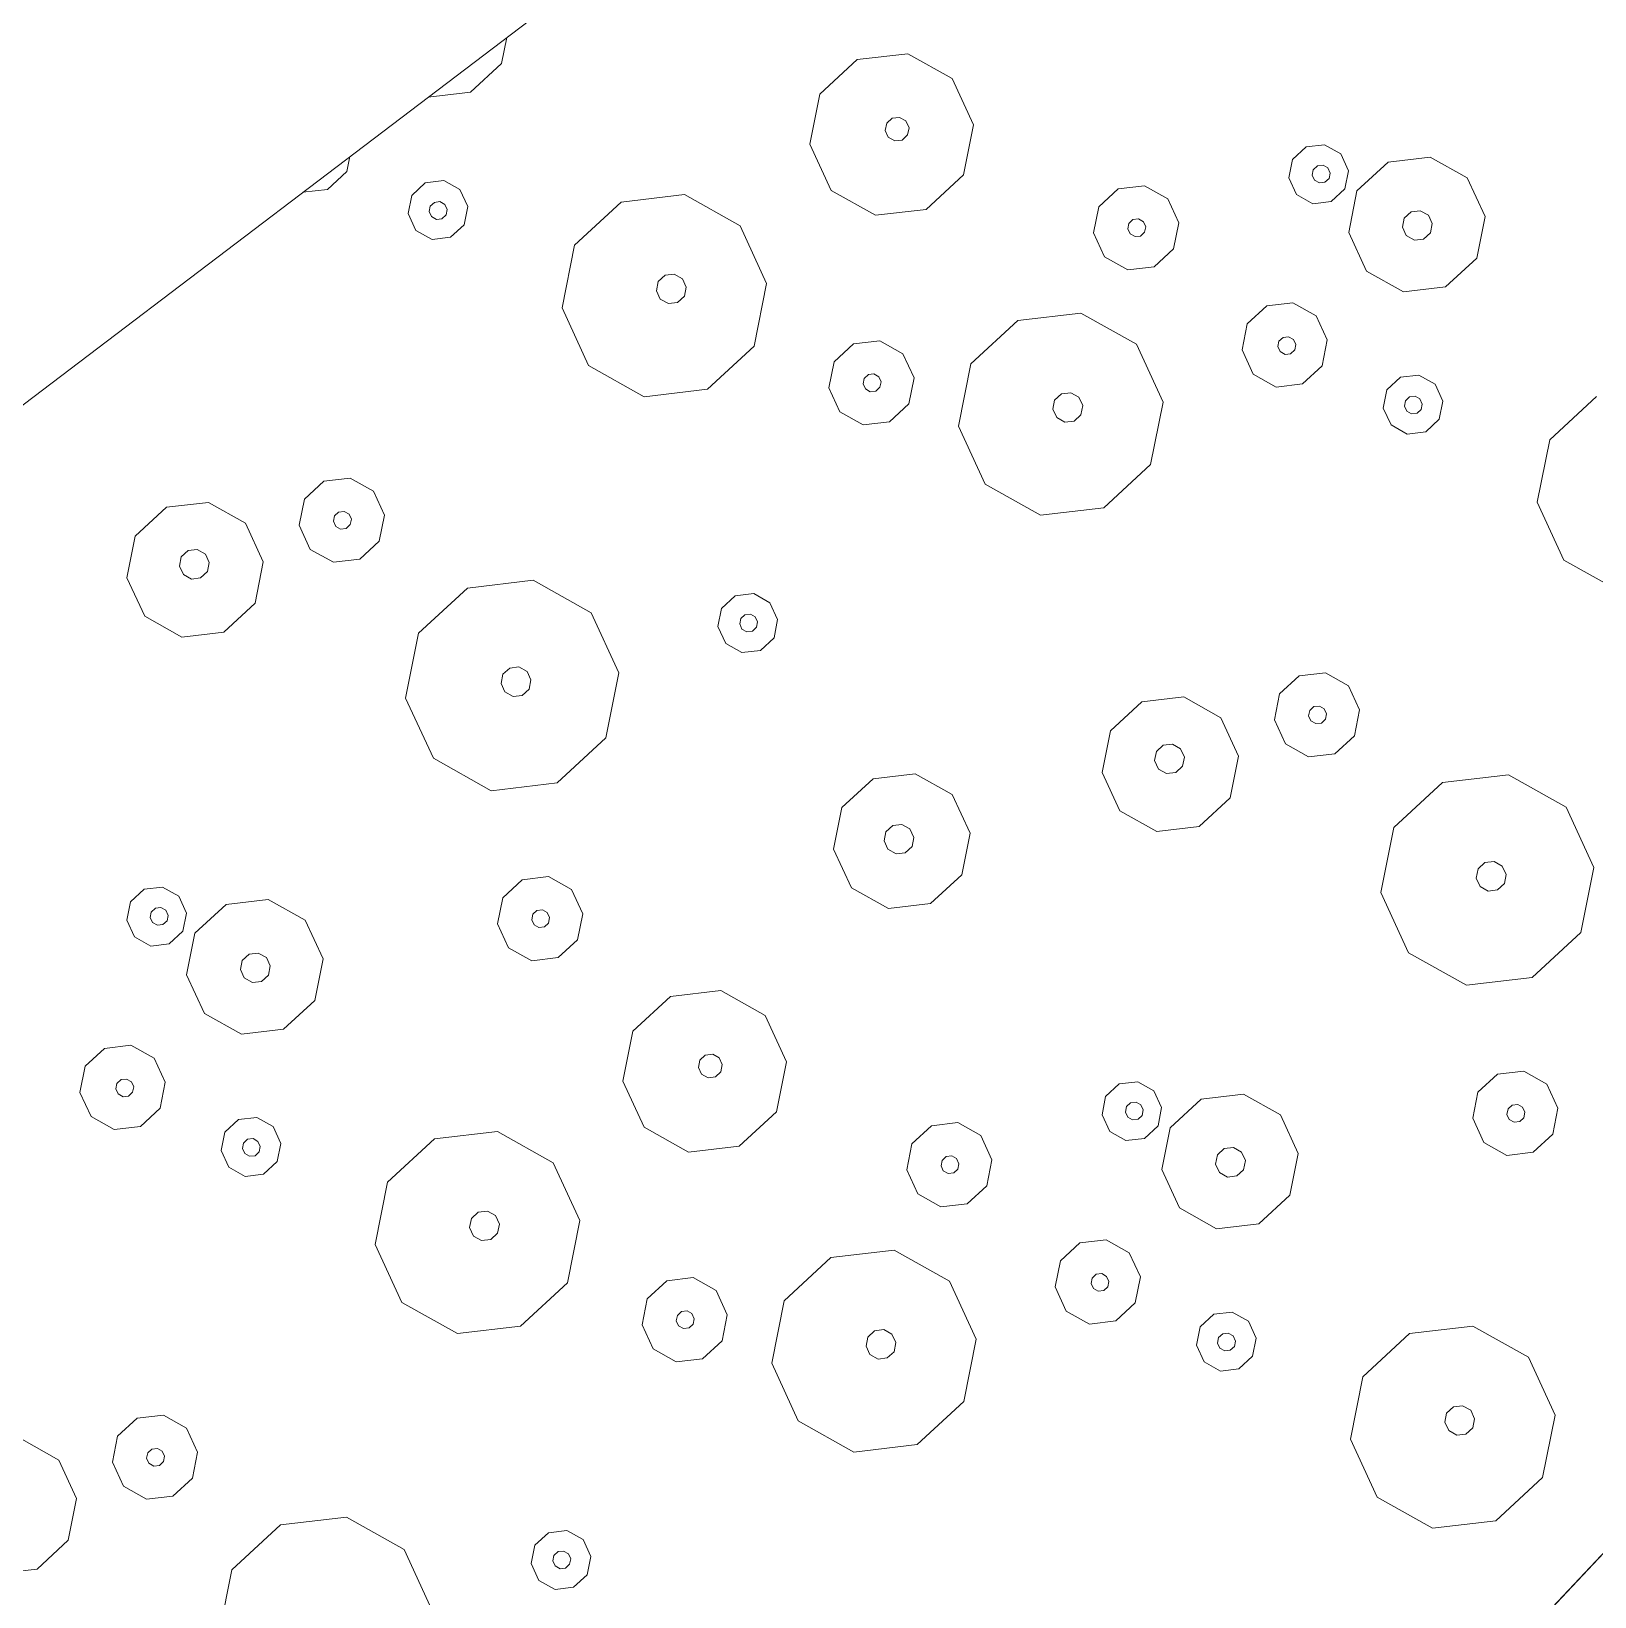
# Model space of a CAD drawing. Header units: metres. Extents: x -2858 to 512, y -1995 to 1252.
# Drawn here: x -555.323 to -552.408, y 358.531 to 361.448 of the extents above; entities that cross this region are included whole.
import ezdxf

# ---------------------------------------------------------------- set-up
doc = ezdxf.new("R2010")
doc.units = ezdxf.units.M
doc.layers.add('Calque commun', color=7, linetype='Continuous')

# ---------------------------------------------------------------- blocks, each defined once
blk = doc.blocks.new('pattern')
at = {"layer": 'Calque commun', "color": 54, "linetype": 'Continuous', "lineweight": 9}
for p, q in [((95.617, 105.4217), (95.7192, 105.482)), ((95.7192, 105.482), (95.8373, 105.4708)), ((95.8373, 105.4708), (95.9263, 105.3922)), ((95.5698, 105.3128), (95.617, 105.4217)), ((95.9263, 105.3922), (95.9521, 105.2764)), ((95.5956, 105.197), (95.5698, 105.3128)), ((95.7151, 105.2986), (95.722, 105.3145)), ((95.722, 105.3145), (95.7369, 105.3233)), ((95.7369, 105.3233), (95.7541, 105.3216)), ((95.7541, 105.3216), (95.7671, 105.3102)), ((95.7189, 105.2817), (95.7151, 105.2986)), ((95.7708, 105.2933), (95.764, 105.2774)), ((95.7671, 105.3102), (95.7708, 105.2933)), ((95.7318, 105.2703), (95.7189, 105.2817)), ((95.7491, 105.2686), (95.7318, 105.2703)), ((95.764, 105.2774), (95.7491, 105.2686)), ((95.9521, 105.2764), (95.9049, 105.1675)), ((95.6846, 105.1185), (95.5956, 105.197)), ((95.9049, 105.1675), (95.8027, 105.1072)), ((95.8027, 105.1072), (95.6846, 105.1185)), ((95.1874, 105.0443), (95.2299, 105.0695)), ((95.2299, 105.0695), (95.2792, 105.0648)), ((95.2792, 105.0648), (95.3162, 105.032)), ((95.1677, 104.999), (95.1874, 105.0443)), ((95.3162, 105.032), (95.327, 104.9838)), ((95.1784, 104.9507), (95.1677, 104.999)), ((95.2299, 104.9938), (95.234, 105.0034)), ((95.2321, 104.9837), (95.2299, 104.9938)), ((95.234, 105.0034), (95.243, 105.0086)), ((95.243, 105.0086), (95.2533, 105.0077)), ((95.2533, 105.0077), (95.2611, 105.0008)), ((95.2611, 105.0008), (95.2633, 104.9906)), ((95.2399, 104.9768), (95.2321, 104.9837)), ((95.2503, 104.9758), (95.2399, 104.9768)), ((95.2592, 104.9811), (95.2503, 104.9758)), ((95.2633, 104.9906), (95.2592, 104.9811)), ((95.327, 104.9838), (95.3073, 104.9384)), ((95.2155, 104.918), (95.1784, 104.9507)), ((95.3073, 104.9384), (95.2647, 104.9133)), ((95.2647, 104.9133), (95.2155, 104.918)), ((95.8679, 104.879), (95.8817, 104.9107)), ((95.8817, 104.9107), (95.9115, 104.9283)), ((95.9115, 104.9283), (95.9459, 104.9251)), ((95.9459, 104.9251), (95.9719, 104.9022)), ((95.8754, 104.8452), (95.8679, 104.879)), ((95.9073, 104.8762), (95.9115, 104.8858)), ((95.9096, 104.8661), (95.9073, 104.8762)), ((95.9115, 104.8858), (95.9204, 104.891)), ((95.9204, 104.891), (95.9308, 104.8901)), ((95.9308, 104.8901), (95.9385, 104.8832)), ((95.9385, 104.8832), (95.9408, 104.8731)), ((95.9719, 104.9022), (95.9794, 104.8684)), ((94.8083, 104.7951), (94.9148, 104.858)), ((94.9148, 104.858), (95.0378, 104.8463)), ((95.0378, 104.8463), (95.1305, 104.7644)), ((95.9014, 104.8223), (95.8754, 104.8452)), ((95.9174, 104.8592), (95.9096, 104.8661)), ((95.9277, 104.8582), (95.9174, 104.8592)), ((95.9367, 104.8635), (95.9277, 104.8582)), ((95.9408, 104.8731), (95.9367, 104.8635)), ((95.9794, 104.8684), (95.9656, 104.8366)), ((95.9358, 104.819), (95.9014, 104.8223)), ((95.9656, 104.8366), (95.9358, 104.819)), ((94.7591, 104.6817), (94.8083, 104.7951)), ((95.1305, 104.7644), (95.1573, 104.6438)), ((95.5729, 104.7397), (95.6411, 104.7799)), ((95.6411, 104.7799), (95.7198, 104.7724)), ((95.7198, 104.7724), (95.7791, 104.7201)), ((95.5415, 104.6671), (95.5729, 104.7397)), ((95.7791, 104.7201), (95.7963, 104.6428)), ((94.786, 104.5611), (94.7591, 104.6817)), ((94.9204, 104.666), (94.9272, 104.6819)), ((94.9272, 104.6819), (94.9421, 104.6907)), ((94.9421, 104.6907), (94.9594, 104.689)), ((94.9594, 104.689), (94.9724, 104.6776)), ((94.9724, 104.6776), (94.9761, 104.6607)), ((95.6417, 104.6594), (95.6486, 104.6753)), ((95.6486, 104.6753), (95.6635, 104.6841)), ((95.6635, 104.6841), (95.6807, 104.6825)), ((95.6807, 104.6825), (95.6937, 104.671)), ((95.6937, 104.671), (95.6975, 104.6541)), ((95.921, 104.6287), (95.9407, 104.6741)), ((95.9407, 104.6741), (95.9832, 104.6992)), ((95.9832, 104.6992), (96.0325, 104.6945)), ((96.0325, 104.6945), (96.0695, 104.6618)), ((94.9241, 104.6491), (94.9204, 104.666)), ((94.9371, 104.6376), (94.9241, 104.6491)), ((94.9692, 104.6448), (94.9543, 104.636)), ((94.9761, 104.6607), (94.9692, 104.6448)), ((95.1573, 104.6438), (95.1082, 104.5304)), ((95.5587, 104.5899), (95.5415, 104.6671)), ((95.6455, 104.6425), (95.6417, 104.6594)), ((95.6584, 104.6311), (95.6455, 104.6425)), ((95.6975, 104.6541), (95.6906, 104.6382)), ((95.7963, 104.6428), (95.7649, 104.5703)), ((95.986, 104.636), (95.995, 104.6413)), ((95.995, 104.6413), (96.0053, 104.6403)), ((96.0695, 104.6618), (96.0803, 104.6135)), ((94.9543, 104.636), (94.9371, 104.6376)), ((95.6757, 104.6294), (95.6584, 104.6311)), ((95.6906, 104.6382), (95.6757, 104.6294)), ((95.9318, 104.5804), (95.921, 104.6287)), ((95.9819, 104.6265), (95.986, 104.636)), ((95.9842, 104.6164), (95.9819, 104.6265)), ((95.9919, 104.6095), (95.9842, 104.6164)), ((96.0112, 104.6138), (96.0023, 104.6085)), ((96.0053, 104.6403), (96.0131, 104.6335)), ((96.0154, 104.6233), (96.0112, 104.6138)), ((96.0131, 104.6335), (96.0154, 104.6233)), ((96.0803, 104.6135), (96.0606, 104.5682)), ((95.618, 104.5375), (95.5587, 104.5899)), ((96.0023, 104.6085), (95.9919, 104.6095)), ((96.2311, 104.5233), (96.3332, 104.5836)), ((96.3332, 104.5836), (96.4514, 104.5723)), ((94.8787, 104.4793), (94.786, 104.5611)), ((95.7649, 104.5703), (95.6967, 104.53)), ((95.9688, 104.5477), (95.9318, 104.5804)), ((96.0606, 104.5682), (96.018, 104.543)), ((96.4514, 104.5723), (96.5403, 104.4938)), ((95.1082, 104.5304), (95.0017, 104.4675)), ((95.6967, 104.53), (95.618, 104.5375)), ((96.018, 104.543), (95.9688, 104.5477)), ((95.6793, 104.4932), (95.7091, 104.5108)), ((95.7091, 104.5108), (95.7435, 104.5075)), ((95.7435, 104.5075), (95.7695, 104.4846)), ((96.1838, 104.4144), (96.2311, 104.5233)), ((94.3931, 104.487), (94.4189, 104.3712)), ((95.0017, 104.4675), (94.8787, 104.4793)), ((95.6655, 104.4615), (95.6793, 104.4932)), ((95.7012, 104.4611), (95.7053, 104.4706)), ((95.7053, 104.4706), (95.7142, 104.4759)), ((95.7142, 104.4759), (95.7246, 104.4749)), ((95.7246, 104.4749), (95.7323, 104.468)), ((95.7323, 104.468), (95.7346, 104.4579)), ((95.7695, 104.4846), (95.777, 104.4508)), ((96.5403, 104.4938), (96.5661, 104.378)), ((95.673, 104.4277), (95.6655, 104.4615)), ((95.7034, 104.451), (95.7012, 104.4611)), ((95.7112, 104.4441), (95.7034, 104.451)), ((95.7215, 104.4431), (95.7112, 104.4441)), ((95.7305, 104.4484), (95.7215, 104.4431)), ((95.7346, 104.4579), (95.7305, 104.4484)), ((95.777, 104.4508), (95.7632, 104.4191)), ((95.699, 104.4048), (95.673, 104.4277)), ((95.7632, 104.4191), (95.7334, 104.4015)), ((96.2096, 104.2986), (96.1838, 104.4144)), ((96.3291, 104.4002), (96.336, 104.4161)), ((96.336, 104.4161), (96.3509, 104.4249)), ((96.3509, 104.4249), (96.3681, 104.4232)), ((96.3681, 104.4232), (96.3811, 104.4118)), ((96.3811, 104.4118), (96.3849, 104.3949)), ((95.7334, 104.4015), (95.699, 104.4048)), ((96.3329, 104.3833), (96.3291, 104.4002)), ((96.3459, 104.3718), (96.3329, 104.3833)), ((96.378, 104.379), (96.3631, 104.3702)), ((96.3849, 104.3949), (96.378, 104.379)), ((94.4189, 104.3712), (94.3717, 104.2623)), ((96.3631, 104.3702), (96.3459, 104.3718)), ((96.5661, 104.378), (96.5189, 104.2691)), ((95.9429, 104.2769), (95.9626, 104.3222)), ((95.9626, 104.3222), (96.0052, 104.3474)), ((96.0052, 104.3474), (96.0544, 104.3427)), ((96.0544, 104.3427), (96.0915, 104.3099)), ((94.8807, 104.2736), (94.9233, 104.2987)), ((94.9233, 104.2987), (94.9725, 104.294)), ((94.9725, 104.294), (95.0096, 104.2613)), ((96.0915, 104.3099), (96.1022, 104.2617)), ((96.2986, 104.22), (96.2096, 104.2986)), ((94.3717, 104.2623), (94.2695, 104.202)), ((94.861, 104.2282), (94.8807, 104.2736)), ((95.9537, 104.2286), (95.9429, 104.2769)), ((96.0051, 104.2717), (96.0093, 104.2813)), ((96.0074, 104.2616), (96.0051, 104.2717)), ((96.0093, 104.2813), (96.0182, 104.2865)), ((96.0182, 104.2865), (96.0285, 104.2856)), ((96.0285, 104.2856), (96.0363, 104.2787)), ((96.0386, 104.2685), (96.0344, 104.259)), ((96.0363, 104.2787), (96.0386, 104.2685)), ((96.1022, 104.2617), (96.0825, 104.2163)), ((96.5189, 104.2691), (96.4167, 104.2088)), ((97.0123, 104.2583), (97.0421, 104.2759)), ((97.0421, 104.2759), (97.0765, 104.2726)), ((97.0765, 104.2726), (97.1025, 104.2497)), ((94.9232, 104.2231), (94.9274, 104.2326)), ((94.9274, 104.2326), (94.9363, 104.2379)), ((94.9363, 104.2379), (94.9466, 104.2369)), ((94.9466, 104.2369), (94.9544, 104.23)), ((95.0096, 104.2613), (95.0203, 104.213)), ((96.0152, 104.2547), (96.0074, 104.2616)), ((96.0255, 104.2537), (96.0152, 104.2547)), ((96.0344, 104.259), (96.0255, 104.2537)), ((96.9985, 104.2266), (97.0123, 104.2583)), ((97.0363, 104.2237), (97.0404, 104.2332)), ((97.0404, 104.2332), (97.0494, 104.2385)), ((97.0494, 104.2385), (97.0597, 104.2375)), ((97.0597, 104.2375), (97.0675, 104.2307)), ((97.1025, 104.2497), (97.11, 104.2159)), ((94.2695, 104.202), (94.1514, 104.2133)), ((94.8718, 104.1799), (94.861, 104.2282)), ((94.9255, 104.213), (94.9232, 104.2231)), ((94.9333, 104.2061), (94.9255, 104.213)), ((94.9436, 104.2051), (94.9333, 104.2061)), ((94.9526, 104.2104), (94.9436, 104.2051)), ((94.9567, 104.2199), (94.9526, 104.2104)), ((94.9544, 104.23), (94.9567, 104.2199)), ((95.0203, 104.213), (95.0007, 104.1677)), ((95.0958, 104.1632), (95.1639, 104.2034)), ((95.1639, 104.2034), (95.2426, 104.1959)), ((95.9907, 104.1959), (95.9537, 104.2286)), ((96.0825, 104.2163), (96.04, 104.1912)), ((96.4167, 104.2088), (96.2986, 104.22)), ((97.006, 104.1928), (96.9985, 104.2266)), ((97.0386, 104.2136), (97.0363, 104.2237)), ((97.0463, 104.2067), (97.0386, 104.2136)), ((97.0567, 104.2057), (97.0463, 104.2067)), ((97.0656, 104.211), (97.0567, 104.2057)), ((97.0697, 104.2205), (97.0656, 104.211)), ((97.0675, 104.2307), (97.0697, 104.2205)), ((97.11, 104.2159), (97.0962, 104.1842)), ((94.9089, 104.1472), (94.8718, 104.1799)), ((95.2426, 104.1959), (95.3019, 104.1436)), ((96.04, 104.1912), (95.9907, 104.1959)), ((97.032, 104.1699), (97.006, 104.1928)), ((97.0962, 104.1842), (97.0664, 104.1666)), ((94.9581, 104.1425), (94.9089, 104.1472)), ((95.0007, 104.1677), (94.9581, 104.1425)), ((95.0643, 104.0906), (95.0958, 104.1632)), ((96.4872, 104.1019), (96.5069, 104.1472)), ((96.5069, 104.1472), (96.5495, 104.1724)), ((96.5495, 104.1724), (96.5987, 104.1677)), ((96.5987, 104.1677), (96.6358, 104.135)), ((97.0664, 104.1666), (97.032, 104.1699)), ((95.3019, 104.1436), (95.3191, 104.0664)), ((96.6358, 104.135), (96.6465, 104.0867)), ((95.0815, 104.0134), (95.0643, 104.0906)), ((95.1573, 104.0733), (95.1642, 104.0891)), ((95.1642, 104.0891), (95.1791, 104.0979)), ((95.1791, 104.0979), (95.1963, 104.0963)), ((95.1963, 104.0963), (95.2093, 104.0848)), ((96.498, 104.0536), (96.4872, 104.1019)), ((96.5494, 104.0968), (96.5536, 104.1063)), ((96.5517, 104.0866), (96.5494, 104.0968)), ((96.5595, 104.0798), (96.5517, 104.0866)), ((96.5536, 104.1063), (96.5625, 104.1116)), ((96.5625, 104.1116), (96.5728, 104.1106)), ((96.5728, 104.1106), (96.5806, 104.1037)), ((96.5829, 104.0936), (96.5788, 104.0841)), ((96.5806, 104.1037), (96.5829, 104.0936)), ((96.6465, 104.0867), (96.6269, 104.0413)), ((97.2348, 103.9906), (97.284, 104.104)), ((95.161, 104.0564), (95.1573, 104.0733)), ((95.213, 104.0679), (95.2062, 104.0521)), ((95.2093, 104.0848), (95.213, 104.0679)), ((95.3191, 104.0664), (95.2877, 103.9938)), ((96.5698, 104.0788), (96.5595, 104.0798)), ((96.5788, 104.0841), (96.5698, 104.0788)), ((95.174, 104.0449), (95.161, 104.0564)), ((95.1913, 104.0433), (95.174, 104.0449)), ((95.2062, 104.0521), (95.1913, 104.0433)), ((96.5351, 104.0209), (96.498, 104.0536)), ((96.6269, 104.0413), (96.5843, 104.0162)), ((94.3347, 103.9738), (94.3485, 104.0055)), ((94.3485, 104.0055), (94.3783, 104.0231)), ((94.3783, 104.0231), (94.4128, 104.0199)), ((94.4128, 104.0199), (94.4387, 103.997)), ((95.1408, 103.9611), (95.0815, 104.0134)), ((96.5843, 104.0162), (96.5351, 104.0209)), ((94.3423, 103.94), (94.3347, 103.9738)), ((94.3742, 103.971), (94.3783, 103.9806)), ((94.3764, 103.9609), (94.3742, 103.971)), ((94.3783, 103.9806), (94.3872, 103.9858)), ((94.3872, 103.9858), (94.3976, 103.9849)), ((94.3976, 103.9849), (94.4054, 103.978)), ((94.4054, 103.978), (94.4076, 103.9679)), ((94.4387, 103.997), (94.4462, 103.9632)), ((95.2877, 103.9938), (95.2196, 103.9536)), ((97.2617, 103.8699), (97.2348, 103.9906)), ((94.3842, 103.954), (94.3764, 103.9609)), ((94.3946, 103.953), (94.3842, 103.954)), ((94.4035, 103.9583), (94.3946, 103.953)), ((94.4076, 103.9679), (94.4035, 103.9583)), ((94.4462, 103.9632), (94.4325, 103.9314)), ((95.2196, 103.9536), (95.1408, 103.9611)), ((96.082, 103.9153), (96.1637, 103.9635)), ((96.1637, 103.9635), (96.2582, 103.9545)), ((96.2582, 103.9545), (96.3294, 103.8917)), ((94.3682, 103.9171), (94.3423, 103.94)), ((94.4027, 103.9138), (94.3682, 103.9171)), ((94.4325, 103.9314), (94.4027, 103.9138)), ((95.5363, 103.8856), (95.6045, 103.9259)), ((95.6045, 103.9259), (95.6832, 103.9184)), ((95.6832, 103.9184), (95.7425, 103.866)), ((96.0442, 103.8282), (96.082, 103.9153)), ((95.5049, 103.8131), (95.5363, 103.8856)), ((96.3294, 103.8917), (96.35, 103.799)), ((96.5595, 103.8253), (96.6617, 103.8857)), ((96.6617, 103.8857), (96.7798, 103.8744)), ((94.0398, 103.8345), (94.1079, 103.8747)), ((94.1079, 103.8747), (94.1866, 103.8672)), ((94.1866, 103.8672), (94.2459, 103.8149)), ((95.7425, 103.866), (95.7597, 103.7888)), ((96.7798, 103.8744), (96.8688, 103.7959)), ((97.3544, 103.7881), (97.2617, 103.8699)), ((94.0083, 103.7619), (94.0398, 103.8345)), ((96.0648, 103.7355), (96.0442, 103.8282)), ((96.1604, 103.8168), (96.1659, 103.8295)), ((96.1659, 103.8295), (96.1779, 103.8365)), ((96.1779, 103.8365), (96.1917, 103.8352)), ((96.1917, 103.8352), (96.202, 103.8261)), ((96.202, 103.8261), (96.205, 103.8125)), ((96.5123, 103.7165), (96.5595, 103.8253)), ((97.5838, 103.8392), (97.4774, 103.7764)), ((94.2459, 103.8149), (94.2631, 103.7376)), ((95.5221, 103.7358), (95.5049, 103.8131)), ((95.6053, 103.7972), (95.6122, 103.8131)), ((95.6091, 103.7803), (95.6053, 103.7972)), ((95.6122, 103.8131), (95.6271, 103.8219)), ((95.6271, 103.8219), (95.6443, 103.8202)), ((95.6443, 103.8202), (95.6573, 103.8088)), ((95.6573, 103.8088), (95.661, 103.7919)), ((96.1634, 103.8033), (96.1604, 103.8168)), ((96.1738, 103.7941), (96.1634, 103.8033)), ((96.1995, 103.7998), (96.1876, 103.7928)), ((96.205, 103.8125), (96.1995, 103.7998)), ((96.35, 103.799), (96.3123, 103.7119)), ((96.8688, 103.7959), (96.8946, 103.68)), ((94.1085, 103.7542), (94.1154, 103.7701)), ((94.1154, 103.7701), (94.1303, 103.7789)), ((94.1303, 103.7789), (94.1475, 103.7773)), ((94.1475, 103.7773), (94.1605, 103.7658)), ((94.1605, 103.7658), (94.1643, 103.7489)), ((94.3878, 103.7235), (94.4075, 103.7689)), ((94.4075, 103.7689), (94.4501, 103.794)), ((94.4501, 103.794), (94.4993, 103.7893)), ((94.4993, 103.7893), (94.5364, 103.7566)), ((95.622, 103.7689), (95.6091, 103.7803)), ((95.6393, 103.7672), (95.622, 103.7689)), ((95.6542, 103.776), (95.6393, 103.7672)), ((95.661, 103.7919), (95.6542, 103.776)), ((95.7597, 103.7888), (95.7282, 103.7162)), ((96.1876, 103.7928), (96.1738, 103.7941)), ((97.4774, 103.7764), (97.3544, 103.7881)), ((94.0255, 103.6847), (94.0083, 103.7619)), ((94.1123, 103.7374), (94.1085, 103.7542)), ((94.1253, 103.7259), (94.1123, 103.7374)), ((94.1643, 103.7489), (94.1574, 103.733)), ((94.2631, 103.7376), (94.2317, 103.6651)), ((94.5364, 103.7566), (94.5471, 103.7083)), ((94.1425, 103.7243), (94.1253, 103.7259)), ((94.1574, 103.733), (94.1425, 103.7243)), ((94.3986, 103.6752), (94.3878, 103.7235)), ((94.4487, 103.7213), (94.4529, 103.7308)), ((94.451, 103.7112), (94.4487, 103.7213)), ((94.4588, 103.7043), (94.451, 103.7112)), ((94.4529, 103.7308), (94.4618, 103.7361)), ((94.4618, 103.7361), (94.4721, 103.7351)), ((94.478, 103.7086), (94.4691, 103.7033)), ((94.4721, 103.7351), (94.4799, 103.7283)), ((94.4822, 103.7181), (94.478, 103.7086)), ((94.4799, 103.7283), (94.4822, 103.7181)), ((94.5471, 103.7083), (94.5274, 103.663)), ((95.5814, 103.6835), (95.5221, 103.7358)), ((95.7282, 103.7162), (95.6601, 103.676)), ((96.136, 103.6727), (96.0648, 103.7355)), ((96.3123, 103.7119), (96.2305, 103.6637)), ((96.5381, 103.6006), (96.5123, 103.7165)), ((96.6576, 103.7022), (96.6645, 103.7181)), ((96.6645, 103.7181), (96.6794, 103.7269)), ((96.6794, 103.7269), (96.6966, 103.7253)), ((96.6966, 103.7253), (96.7096, 103.7138)), ((96.7096, 103.7138), (96.7133, 103.6969)), ((94.0848, 103.6323), (94.0255, 103.6847)), ((94.4691, 103.7033), (94.4588, 103.7043)), ((94.6979, 103.6181), (94.8001, 103.6784)), ((94.8001, 103.6784), (94.9182, 103.6671)), ((95.6601, 103.676), (95.5814, 103.6835)), ((96.6614, 103.6854), (96.6576, 103.7022)), ((96.6743, 103.6739), (96.6614, 103.6854)), ((96.7065, 103.6811), (96.6916, 103.6723)), ((96.7133, 103.6969), (96.7065, 103.6811)), ((96.8946, 103.68), (96.8474, 103.5712)), ((94.2317, 103.6651), (94.1636, 103.6248)), ((94.4356, 103.6425), (94.3986, 103.6752)), ((94.5274, 103.663), (94.4849, 103.6378)), ((94.9182, 103.6671), (95.0071, 103.5886)), ((96.2305, 103.6637), (96.136, 103.6727)), ((96.6916, 103.6723), (96.6743, 103.6739)), ((94.1636, 103.6248), (94.0848, 103.6323)), ((94.4849, 103.6378), (94.4356, 103.6425)), ((94.1461, 103.588), (94.1759, 103.6056)), ((94.1759, 103.6056), (94.2104, 103.6023)), ((94.2104, 103.6023), (94.2363, 103.5794)), ((94.6507, 103.5092), (94.6979, 103.6181)), ((96.6271, 103.5221), (96.5381, 103.6006)), ((97.3564, 103.5824), (97.399, 103.6075)), ((97.399, 103.6075), (97.4482, 103.6029)), ((97.4482, 103.6029), (97.4852, 103.5701)), ((94.1323, 103.5563), (94.1461, 103.588)), ((94.168, 103.5559), (94.1721, 103.5654)), ((94.1721, 103.5654), (94.1811, 103.5707)), ((94.1811, 103.5707), (94.1914, 103.5697)), ((94.1914, 103.5697), (94.1992, 103.5629)), ((94.1992, 103.5629), (94.2014, 103.5527)), ((94.2363, 103.5794), (94.2438, 103.5457)), ((95.0071, 103.5886), (95.0329, 103.4728)), ((96.8474, 103.5712), (96.7452, 103.5108)), ((97.3367, 103.537), (97.3564, 103.5824)), ((97.4852, 103.5701), (97.496, 103.5219)), ((94.1399, 103.5225), (94.1323, 103.5563)), ((94.1702, 103.5458), (94.168, 103.5559)), ((94.178, 103.5389), (94.1702, 103.5458)), ((94.1884, 103.5379), (94.178, 103.5389)), ((94.1973, 103.5432), (94.1884, 103.5379)), ((94.2014, 103.5527), (94.1973, 103.5432)), ((94.2438, 103.5457), (94.2301, 103.5139)), ((97.3475, 103.4888), (97.3367, 103.537)), ((97.3989, 103.5319), (97.403, 103.5415)), ((97.403, 103.5415), (97.412, 103.5467)), ((97.412, 103.5467), (97.4223, 103.5457)), ((97.4223, 103.5457), (97.4301, 103.5389)), ((97.4301, 103.5389), (97.4324, 103.5287)), ((94.1658, 103.4996), (94.1399, 103.5225)), ((94.2301, 103.5139), (94.2003, 103.4963)), ((94.6765, 103.3934), (94.6507, 103.5092)), ((94.796, 103.495), (94.8028, 103.5109)), ((94.8028, 103.5109), (94.8177, 103.5197)), ((94.8177, 103.5197), (94.835, 103.518)), ((94.835, 103.518), (94.8479, 103.5066)), ((94.8479, 103.5066), (94.8517, 103.4897)), ((96.7452, 103.5108), (96.6271, 103.5221)), ((97.4012, 103.5218), (97.3989, 103.5319)), ((97.409, 103.5149), (97.4012, 103.5218)), ((97.4193, 103.5139), (97.409, 103.5149)), ((97.4282, 103.5192), (97.4193, 103.5139)), ((97.4324, 103.5287), (97.4282, 103.5192)), ((97.496, 103.5219), (97.4763, 103.4765)), ((97.5714, 103.472), (97.6396, 103.5123)), ((97.6396, 103.5123), (97.7183, 103.5048)), ((97.7183, 103.5048), (97.7776, 103.4524)), ((94.2003, 103.4963), (94.1658, 103.4996)), ((94.7997, 103.4781), (94.796, 103.495)), ((94.8127, 103.4667), (94.7997, 103.4781)), ((94.8517, 103.4897), (94.8448, 103.4738)), ((97.3845, 103.4561), (97.3475, 103.4888)), ((97.4763, 103.4765), (97.4338, 103.4514)), ((94.8299, 103.465), (94.8127, 103.4667)), ((94.8448, 103.4738), (94.8299, 103.465)), ((95.0329, 103.4728), (94.9857, 103.3639)), ((96.1102, 103.4026), (96.1299, 103.448)), ((96.1299, 103.448), (96.1724, 103.4731)), ((96.1724, 103.4731), (96.2216, 103.4684)), ((96.2216, 103.4684), (96.2587, 103.4357)), ((97.4338, 103.4514), (97.3845, 103.4561)), ((97.54, 103.3995), (97.5714, 103.472)), ((94.4098, 103.3717), (94.4294, 103.417)), ((94.4294, 103.417), (94.472, 103.4422)), ((94.472, 103.4422), (94.5212, 103.4375)), ((94.5212, 103.4375), (94.5583, 103.4047)), ((96.2587, 103.4357), (96.2695, 103.3874)), ((94.5583, 103.4047), (94.569, 103.3565)), ((94.7654, 103.3148), (94.6765, 103.3934)), ((96.1209, 103.3543), (96.1102, 103.4026)), ((96.1724, 103.3975), (96.1765, 103.407)), ((96.1746, 103.3873), (96.1724, 103.3975)), ((96.1824, 103.3805), (96.1746, 103.3873)), ((96.1765, 103.407), (96.1855, 103.4123)), ((96.1855, 103.4123), (96.1958, 103.4113)), ((96.1958, 103.4113), (96.2036, 103.4044)), ((96.2058, 103.3943), (96.2017, 103.3848)), ((96.2036, 103.4044), (96.2058, 103.3943)), ((96.2695, 103.3874), (96.2498, 103.3421)), ((97.5572, 103.3223), (97.54, 103.3995)), ((94.4205, 103.3234), (94.4098, 103.3717)), ((94.4719, 103.3665), (94.4761, 103.3761)), ((94.4742, 103.3564), (94.4719, 103.3665)), ((94.4761, 103.3761), (94.485, 103.3813)), ((94.485, 103.3813), (94.4954, 103.3804)), ((94.4954, 103.3804), (94.5031, 103.3735)), ((94.5054, 103.3633), (94.5013, 103.3538)), ((94.5031, 103.3735), (94.5054, 103.3633)), ((94.9857, 103.3639), (94.8836, 103.3036)), ((95.4791, 103.3531), (95.5089, 103.3707)), ((95.5089, 103.3707), (95.5434, 103.3674)), ((95.5434, 103.3674), (95.5693, 103.3445)), ((96.1928, 103.3795), (96.1824, 103.3805)), ((96.2017, 103.3848), (96.1928, 103.3795)), ((94.482, 103.3495), (94.4742, 103.3564)), ((94.4923, 103.3485), (94.482, 103.3495)), ((94.5013, 103.3538), (94.4923, 103.3485)), ((94.569, 103.3565), (94.5494, 103.3111)), ((95.4653, 103.3214), (95.4791, 103.3531)), ((95.5072, 103.328), (95.5162, 103.3333)), ((95.5162, 103.3333), (95.5265, 103.3323)), ((95.5265, 103.3323), (95.5343, 103.3255)), ((95.5693, 103.3445), (95.5768, 103.3107)), ((96.158, 103.3216), (96.1209, 103.3543)), ((96.2498, 103.3421), (96.2072, 103.3169)), ((96.8242, 103.3144), (96.854, 103.332)), ((96.854, 103.332), (96.8884, 103.3287)), ((96.8884, 103.3287), (96.9144, 103.3058)), ((94.4576, 103.2907), (94.4205, 103.3234)), ((94.5494, 103.3111), (94.5068, 103.286)), ((94.8836, 103.3036), (94.7654, 103.3148)), ((95.4729, 103.2876), (95.4653, 103.3214)), ((95.5031, 103.3185), (95.5072, 103.328)), ((95.5054, 103.3084), (95.5031, 103.3185)), ((95.5132, 103.3015), (95.5054, 103.3084)), ((95.5235, 103.3005), (95.5132, 103.3015)), ((95.5324, 103.3058), (95.5235, 103.3005)), ((95.5366, 103.3153), (95.5324, 103.3058)), ((95.5343, 103.3255), (95.5366, 103.3153)), ((95.5768, 103.3107), (95.5631, 103.279)), ((96.2072, 103.3169), (96.158, 103.3216)), ((96.8104, 103.2826), (96.8242, 103.3144)), ((96.9144, 103.3058), (96.9219, 103.272)), ((94.5068, 103.286), (94.4576, 103.2907)), ((95.4988, 103.2647), (95.4729, 103.2876)), ((95.5631, 103.279), (95.5333, 103.2614)), ((96.8179, 103.2488), (96.8104, 103.2826)), ((96.8498, 103.2799), (96.854, 103.2894)), ((96.8521, 103.2697), (96.8498, 103.2799)), ((96.854, 103.2894), (96.8629, 103.2947)), ((96.8629, 103.2947), (96.8733, 103.2937)), ((96.8733, 103.2937), (96.881, 103.2868)), ((96.8833, 103.2767), (96.8792, 103.2672)), ((96.881, 103.2868), (96.8833, 103.2767)), ((96.9219, 103.272), (96.9081, 103.2403)), ((94.9541, 103.1967), (94.9737, 103.2421)), ((94.9737, 103.2421), (95.0163, 103.2672)), ((95.0163, 103.2672), (95.0655, 103.2625)), ((95.0655, 103.2625), (95.1026, 103.2298)), ((95.5333, 103.2614), (95.4988, 103.2647)), ((95.7508, 103.1988), (95.8573, 103.2616)), ((95.8573, 103.2616), (95.9803, 103.2499)), ((95.9803, 103.2499), (96.073, 103.1681)), ((96.8439, 103.2259), (96.8179, 103.2488)), ((96.8599, 103.2629), (96.8521, 103.2697)), ((96.8702, 103.2619), (96.8599, 103.2629)), ((96.8792, 103.2672), (96.8702, 103.2619)), ((95.1026, 103.2298), (95.1133, 103.1815)), ((96.8783, 103.2227), (96.8439, 103.2259)), ((96.9081, 103.2403), (96.8783, 103.2227)), ((94.9648, 103.1484), (94.9541, 103.1967)), ((95.0163, 103.1916), (95.0204, 103.2011)), ((95.0185, 103.1814), (95.0163, 103.1916)), ((95.0204, 103.2011), (95.0293, 103.2064)), ((95.0293, 103.2064), (95.0397, 103.2054)), ((95.0397, 103.2054), (95.0475, 103.1985)), ((95.0497, 103.1884), (95.0456, 103.1789)), ((95.0475, 103.1985), (95.0497, 103.1884)), ((95.7016, 103.0854), (95.7508, 103.1988)), ((96.5154, 103.1433), (96.5836, 103.1836)), ((96.5836, 103.1836), (96.6623, 103.1761)), ((95.0263, 103.1746), (95.0185, 103.1814)), ((95.0366, 103.1736), (95.0263, 103.1746)), ((95.0456, 103.1789), (95.0366, 103.1736)), ((95.1133, 103.1815), (95.0937, 103.1362)), ((96.073, 103.1681), (96.0998, 103.0474)), ((96.6623, 103.1761), (96.7216, 103.1237)), ((95.0019, 103.1157), (94.9648, 103.1484)), ((95.0937, 103.1362), (95.0511, 103.111)), ((96.484, 103.0708), (96.5154, 103.1433)), ((95.0511, 103.111), (95.0019, 103.1157)), ((96.7216, 103.1237), (96.7388, 103.0465)), ((96.8832, 103.0777), (96.9257, 103.1028)), ((96.9257, 103.1028), (96.975, 103.0982)), ((96.975, 103.0982), (97.012, 103.0654)), ((95.7285, 102.9647), (95.7016, 103.0854)), ((95.8629, 103.0696), (95.8697, 103.0855)), ((95.8666, 103.0527), (95.8629, 103.0696)), ((95.8697, 103.0855), (95.8847, 103.0943)), ((95.8847, 103.0943), (95.9019, 103.0927)), ((95.9019, 103.0927), (95.9148, 103.0812)), ((95.9148, 103.0812), (95.9186, 103.0643)), ((96.5012, 102.9935), (96.484, 103.0708)), ((96.5842, 103.0631), (96.5911, 103.0789)), ((96.5911, 103.0789), (96.606, 103.0877)), ((96.606, 103.0877), (96.6232, 103.0861)), ((96.6232, 103.0861), (96.6362, 103.0747)), ((96.6362, 103.0747), (96.64, 103.0578)), ((96.8635, 103.0323), (96.8832, 103.0777)), ((94.5488, 103.0101), (94.6305, 103.0583)), ((94.6305, 103.0583), (94.725, 103.0493)), ((94.725, 103.0493), (94.7962, 102.9865)), ((95.8796, 103.0413), (95.8666, 103.0527)), ((95.8968, 103.0396), (95.8796, 103.0413)), ((95.9117, 103.0484), (95.8968, 103.0396)), ((95.9186, 103.0643), (95.9117, 103.0484)), ((96.0998, 103.0474), (96.0507, 102.934)), ((96.588, 103.0462), (96.5842, 103.0631)), ((96.6009, 103.0347), (96.588, 103.0462)), ((96.6331, 103.0419), (96.6182, 103.0331)), ((96.64, 103.0578), (96.6331, 103.0419)), ((96.7388, 103.0465), (96.7074, 102.9739)), ((96.9244, 103.0301), (96.9285, 103.0397)), ((96.9285, 103.0397), (96.9375, 103.0449)), ((96.9375, 103.0449), (96.9478, 103.044)), ((96.9478, 103.044), (96.9556, 103.0371)), ((96.9556, 103.0371), (96.9578, 103.027)), ((97.012, 103.0654), (97.0228, 103.0172)), ((94.511, 102.923), (94.5488, 103.0101)), ((96.6182, 103.0331), (96.6009, 103.0347)), ((96.8743, 102.9841), (96.8635, 103.0323)), ((96.9267, 103.02), (96.9244, 103.0301)), ((96.9344, 103.0131), (96.9267, 103.02)), ((96.9448, 103.0122), (96.9344, 103.0131)), ((96.9537, 103.0174), (96.9448, 103.0122)), ((96.9578, 103.027), (96.9537, 103.0174)), ((97.0228, 103.0172), (97.0031, 102.9718)), ((94.7962, 102.9865), (94.8168, 102.8938)), ((95.0263, 102.9201), (95.1285, 102.9805)), ((95.1285, 102.9805), (95.2467, 102.9692)), ((96.5605, 102.9412), (96.5012, 102.9935)), ((96.9113, 102.9514), (96.8743, 102.9841)), ((95.2467, 102.9692), (95.3356, 102.8907)), ((95.8212, 102.8829), (95.7285, 102.9647)), ((96.7074, 102.9739), (96.6392, 102.9337)), ((96.9605, 102.9467), (96.9113, 102.9514)), ((97.0031, 102.9718), (96.9605, 102.9467)), ((94.5317, 102.8303), (94.511, 102.923)), ((94.6273, 102.9116), (94.6328, 102.9243)), ((94.6328, 102.9243), (94.6447, 102.9313)), ((94.6447, 102.9313), (94.6585, 102.93)), ((94.6585, 102.93), (94.6689, 102.9209)), ((94.6689, 102.9209), (94.6719, 102.9073)), ((94.9791, 102.8113), (95.0263, 102.9201)), ((96.0507, 102.934), (95.9442, 102.8712)), ((96.6392, 102.9337), (96.5605, 102.9412)), ((94.6303, 102.8981), (94.6273, 102.9116)), ((94.6406, 102.8889), (94.6303, 102.8981)), ((94.6664, 102.8947), (94.6544, 102.8876)), ((94.6719, 102.9073), (94.6664, 102.8947)), ((94.8168, 102.8938), (94.7791, 102.8067)), ((95.3356, 102.8907), (95.3614, 102.7748)), ((96.608, 102.8651), (96.6218, 102.8969)), ((96.6218, 102.8969), (96.6516, 102.9145)), ((96.6516, 102.9145), (96.686, 102.9112)), ((96.686, 102.9112), (96.712, 102.8883)), ((94.6544, 102.8876), (94.6406, 102.8889)), ((95.9442, 102.8712), (95.8212, 102.8829)), ((96.6155, 102.8313), (96.608, 102.8651)), ((96.6437, 102.8647), (96.6478, 102.8743)), ((96.6459, 102.8546), (96.6437, 102.8647)), ((96.6478, 102.8743), (96.6567, 102.8795)), ((96.6567, 102.8795), (96.6671, 102.8786)), ((96.6671, 102.8786), (96.6748, 102.8717)), ((96.6771, 102.8615), (96.673, 102.852)), ((96.6748, 102.8717), (96.6771, 102.8615)), ((96.712, 102.8883), (96.7195, 102.8545)), ((96.6537, 102.8477), (96.6459, 102.8546)), ((96.664, 102.8467), (96.6537, 102.8477)), ((96.673, 102.852), (96.664, 102.8467)), ((96.7195, 102.8545), (96.7057, 102.8227)), ((94.6028, 102.7675), (94.5317, 102.8303)), ((94.7791, 102.8067), (94.6973, 102.7585)), ((95.0049, 102.6954), (94.9791, 102.8113)), ((95.1244, 102.7971), (95.1313, 102.8129)), ((95.1313, 102.8129), (95.1462, 102.8217)), ((95.1462, 102.8217), (95.1634, 102.8201)), ((95.1634, 102.8201), (95.1764, 102.8086)), ((95.1764, 102.8086), (95.1802, 102.7917)), ((96.6415, 102.8084), (96.6155, 102.8313)), ((96.6759, 102.8051), (96.6415, 102.8084)), ((96.7057, 102.8227), (96.6759, 102.8051)), ((95.1282, 102.7802), (95.1244, 102.7971)), ((95.1412, 102.7687), (95.1282, 102.7802)), ((95.1733, 102.7759), (95.1584, 102.7671)), ((95.1802, 102.7917), (95.1733, 102.7759)), ((95.3614, 102.7748), (95.3142, 102.666)), ((94.6973, 102.7585), (94.6028, 102.7675)), ((95.1584, 102.7671), (95.1412, 102.7687)), ((95.0939, 102.6169), (95.0049, 102.6954)), ((95.8232, 102.6772), (95.8658, 102.7024)), ((95.8658, 102.7024), (95.915, 102.6977)), ((95.915, 102.6977), (95.9521, 102.6649)), ((95.3142, 102.666), (95.212, 102.6056)), ((95.8035, 102.6319), (95.8232, 102.6772)), ((95.9521, 102.6649), (95.9628, 102.6167)), ((95.8143, 102.5836), (95.8035, 102.6319)), ((95.8657, 102.6267), (95.8699, 102.6363)), ((95.8699, 102.6363), (95.8788, 102.6415)), ((95.8788, 102.6415), (95.8891, 102.6405)), ((95.8891, 102.6405), (95.8969, 102.6337)), ((95.8969, 102.6337), (95.8992, 102.6235)), ((95.212, 102.6056), (95.0939, 102.6169)), ((95.868, 102.6166), (95.8657, 102.6267)), ((95.8758, 102.6097), (95.868, 102.6166)), ((95.8861, 102.6087), (95.8758, 102.6097)), ((95.8951, 102.614), (95.8861, 102.6087)), ((95.8992, 102.6235), (95.8951, 102.614)), ((95.9628, 102.6167), (95.9432, 102.5713)), ((96.0383, 102.5668), (96.1064, 102.6071)), ((96.1064, 102.6071), (96.1851, 102.5996)), ((96.1851, 102.5996), (96.2444, 102.5472)), ((95.8514, 102.5509), (95.8143, 102.5836)), ((95.9432, 102.5713), (95.9006, 102.5462)), ((95.9006, 102.5462), (95.8514, 102.5509)), ((96.0068, 102.4943), (96.0383, 102.5668)), ((96.2444, 102.5472), (96.2616, 102.47)), ((96.024, 102.4171), (96.0068, 102.4943)), ((96.0998, 102.4769), (96.1067, 102.4928)), ((96.1067, 102.4928), (96.1216, 102.5016)), ((96.1216, 102.5016), (96.1388, 102.4999)), ((96.1388, 102.4999), (96.1518, 102.4885)), ((96.1518, 102.4885), (96.1555, 102.4716)), ((96.1036, 102.46), (96.0998, 102.4769)), ((96.1165, 102.4486), (96.1036, 102.46)), ((96.1487, 102.4557), (96.1338, 102.4469)), ((96.1555, 102.4716), (96.1487, 102.4557)), ((96.2616, 102.47), (96.2302, 102.3974)), ((95.291, 102.4092), (95.3208, 102.4268)), ((95.3208, 102.4268), (95.3553, 102.4235)), ((96.1338, 102.4469), (96.1165, 102.4486)), ((95.2772, 102.3774), (95.291, 102.4092)), ((95.3553, 102.4235), (95.3812, 102.4006)), ((95.3812, 102.4006), (95.3887, 102.3668)), ((96.0833, 102.3647), (96.024, 102.4171)), ((96.2302, 102.3974), (96.162, 102.3572)), ((95.2848, 102.3437), (95.2772, 102.3774)), ((95.3167, 102.3747), (95.3208, 102.3842)), ((95.3189, 102.3645), (95.3167, 102.3747)), ((95.3208, 102.3842), (95.3297, 102.3895)), ((95.3297, 102.3895), (95.3401, 102.3885)), ((95.3401, 102.3885), (95.3479, 102.3816)), ((95.3501, 102.3715), (95.346, 102.362)), ((95.3479, 102.3816), (95.3501, 102.3715)), ((95.3887, 102.3668), (95.375, 102.3351)), ((95.3107, 102.3207), (95.2848, 102.3437)), ((95.3267, 102.3577), (95.3189, 102.3645)), ((95.3371, 102.3567), (95.3267, 102.3577)), ((95.346, 102.362), (95.3371, 102.3567)), ((96.162, 102.3572), (96.0833, 102.3647)), ((95.3452, 102.3175), (95.3107, 102.3207)), ((95.375, 102.3351), (95.3452, 102.3175)), ((95.0077, 102.2532), (95.0504, 102.2784)), ((95.0504, 102.2784), (95.1291, 102.2709)), ((95.1291, 102.2709), (95.1884, 102.2185)), ((95.1884, 102.2185), (95.1885, 102.2181)), ((95.3682, 102.1833), (95.3926, 102.1976)), ((95.3926, 102.1976), (95.4418, 102.193)), ((95.4418, 102.193), (95.4765, 102.1623))]:
    blk.add_line(p, q, dxfattribs=at)
at = {"layer": 'Calque commun', "color": 7, "linetype": 'Continuous', "lineweight": 9}
mesh = blk.add_polyface(dxfattribs=at)
corners = [(70.8497, 113.5412), (53.8349, 19.1692), (74.7282, 106.3237), (76.0435, 113.5984), (74.769, 106.1763), (58.8077, 18.2701), (114.1703, 105.207), (114.1703, 98.5387)]
mesh.append_faces([[corners[k] for k in face] for face in [(3, 4, 6)]], dxfattribs={"vtx0": -1, "vtx1": -1, "color": 7})
mesh.append_faces([[corners[k] for k in face] for face in [(3, 2, 4)]], dxfattribs={"vtx0": -1, "vtx2": -1, "color": 7})
mesh.append_faces([[corners[k] for k in face] for face in [(5, 2, 1)]], dxfattribs={"vtx1": -1, "color": 7})
mesh.append_faces([[corners[k] for k in face] for face in [(0, 1, 2), (3, 0, 2)]], dxfattribs={"vtx1": -1, "vtx2": -1, "color": 7})
mesh.append_faces([[corners[k] for k in face] for face in [(4, 7, 6)]], dxfattribs={"vtx2": -1, "color": 7})

msp = doc.modelspace()

# ---------------------------------------------------------------- block references
at = {"layer": 'Calque commun', "color": 0, "linetype": 'ByBlock', "lineweight": -2, "rotation": 228.1617603435354}
msp.add_blockref('pattern', (-567.2453, 500.4263), dxfattribs=at)

doc.saveas('drawing.dxf')
